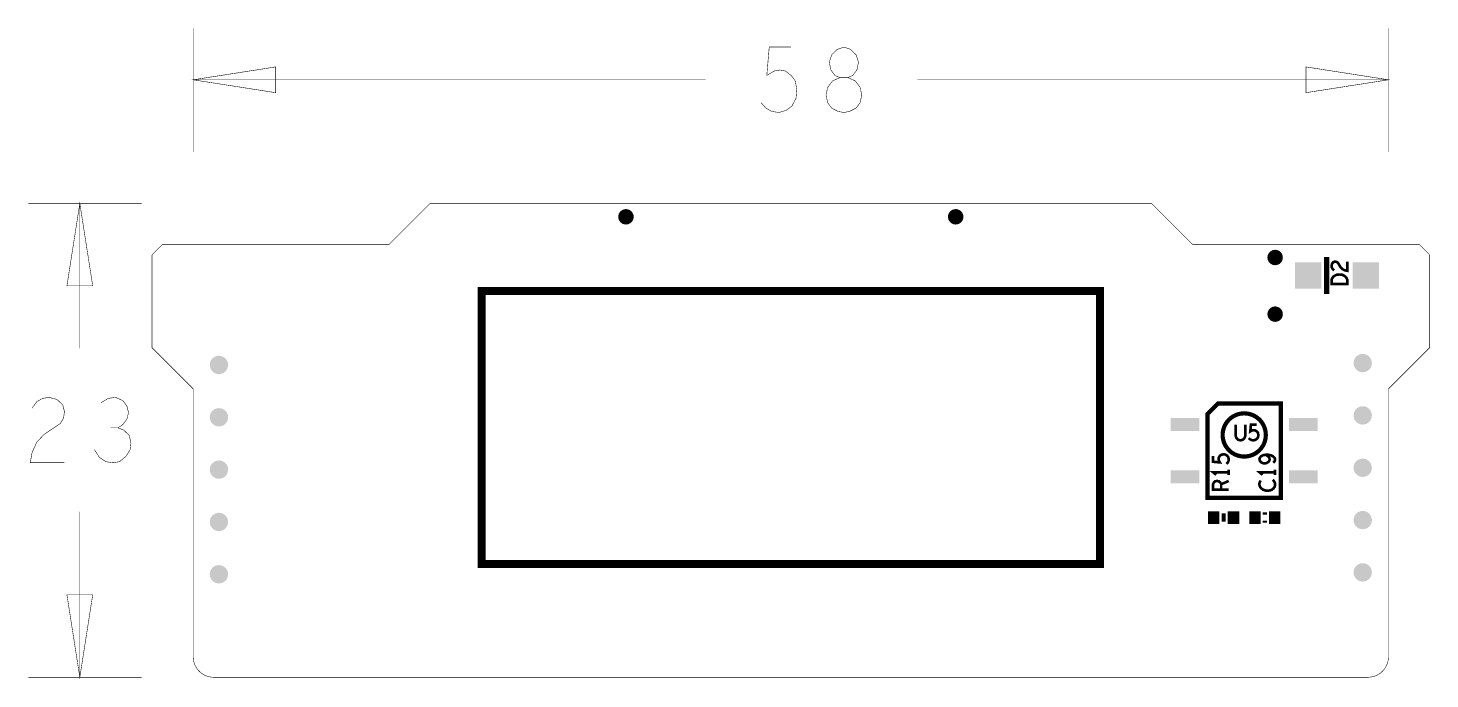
# Model space of a CAD drawing. Header units: millimetres. Extents: x 0 to 68, y -0.1 to 31.5.
import ezdxf

# ---------------------------------------------------------------- set-up
doc = ezdxf.new("R2010")
doc.units = ezdxf.units.MM
doc.layers.get('0').update_dxf_attribs({"linetype": 'CONTINUOUS', "lineweight": 0})
for name, color, linetype, lineweight in [('BOARD_ART', 10, 'CONTINUOUS', 0), ('DIMENSION_ART', 90, 'CONTINUOUS', 0), ('MONITORPI-1-2_DRL', 96, 'CONTINUOUS', 0), ('PASTETOP_ART', 176, 'CONTINUOUS', 0), ('SILK_TOP_ART', 130, 'CONTINUOUS', 0)]:
    doc.layers.add(name, color=color, linetype=linetype, lineweight=lineweight)

# ---------------------------------------------------------------- blocks, each defined once
blk = doc.blocks.new('RECTANGLE_42')
blk.add_solid([(0.6985, 0.3175), (0.6985, -0.3175), (-0.6985, 0.3175), (-0.6985, -0.3175)])
blk = doc.blocks.new('RECTANGLE_12')
blk.add_solid([(0.2794, 0.3048), (0.2794, -0.3048), (-0.2794, 0.3048), (-0.2794, -0.3048)])
blk = doc.blocks.new('SQUARE_43')
blk.add_solid([(0.635, 0.635), (0.635, -0.635), (-0.635, 0.635), (-0.635, -0.635)])
blk = doc.blocks.new('ROUND_26')
h = blk.add_hatch(color=256)
edge = h.paths.add_edge_path(flags=0)
edge.add_arc((0, 0), 0.375, 0, 360)
blk = doc.blocks.new('ROUND_56')
h = blk.add_hatch(color=256)
edge = h.paths.add_edge_path(flags=0)
edge.add_arc((0, 0), 0.445, 0, 360)

msp = doc.modelspace()

# ---------------------------------------------------------------- linework, layer by layer
at = {"layer": 'BOARD_ART', "lineweight": 211, "const_width": 0.0254}
for points in [[(68, 20.5), (67.5, 21), (56.5, 21), (54.5, 23), (19.5, 23), (17.5, 21), (6.5, 21), (6, 20.5)], [(6, 20.5), (6, 16)], [(68, 20.5), (68, 16)], [(6, 16), (8, 14), (8, 1)], [(66, 1), (66, 14), (68, 16)], [(9, 0), (35, 0)], [(35, 0), (39, 0)], [(39, 0), (65, 0)]]:
    msp.add_lwpolyline(points, dxfattribs=at)
for points in [[(8, 1, 0.4142136), (9, 0)], [(65, 0, 0.4142136), (66, 1)]]:
    msp.add_lwpolyline(points, format="xyb", dxfattribs=at)
at = {"layer": 'DIMENSION_ART', "lineweight": 211, "const_width": 0.0254}
for points in [[(8, 25.5), (8, 31.5)], [(66, 25.5), (66, 31.5)], [(35.5591, 27.8886), (35.7952, 27.6241), (36.0708, 27.4654), (36.4252, 27.4125), (36.7796, 27.5183), (37.0551, 27.7299), (37.252, 28.1004), (37.2913, 28.5237), (37.2126, 28.947), (37.0157, 29.2117), (36.7401, 29.4233), (36.4646, 29.4762), (36.189, 29.4233), (35.8347, 29.2117), (35.9528, 30.5875), (37.0157, 30.5875)], [(39.5748, 27.4125), (39.8504, 27.4654), (40.1653, 27.6241), (40.3622, 27.8886), (40.4409, 28.2592), (40.3622, 28.6295), (40.126, 28.947), (39.7716, 29.1059), (39.378, 29.1059), (39.1417, 29.2117), (38.9448, 29.4762), (38.8661, 29.8466), (38.9843, 30.2171), (39.2598, 30.4817), (39.5748, 30.5875), (39.8897, 30.4817), (40.1653, 30.2171), (40.2835, 29.8466), (40.2047, 29.4762), (40.0079, 29.2117), (39.7716, 29.1059), (39.378, 29.1059), (39.0236, 28.947), (38.7874, 28.6295), (38.7087, 28.2592), (38.7874, 27.8886), (38.9843, 27.6241), (39.2992, 27.4654), (39.5748, 27.4125)], [(12, 29.625), (8, 29), (12, 28.375), (12, 29.625)], [(62, 28.375), (66, 29), (62, 29.625), (62, 28.375)], [(32.8629, 29), (8, 29)], [(43.1371, 29), (66, 29)], [(5.5, 23), (0, 23)], [(3.125, 19), (2.5, 23), (1.875, 19), (3.125, 19)], [(2.5, 15.9687), (2.5, 23)], [(0.1771, 13.0583), (0.4134, 13.3758), (0.689, 13.5346), (1.004, 13.5875), (1.3976, 13.4817), (1.6733, 13.2171), (1.752, 12.8996), (1.7126, 12.582), (1.5551, 12.3175), (0.7677, 11.7883), (0.4134, 11.4179), (0.1771, 10.8886), (0.0984, 10.4125), (1.752, 10.4125)], [(4.3504, 12.1059), (4.5866, 12.2646), (4.7835, 12.5291), (4.8622, 12.8466), (4.7835, 13.1642), (4.5866, 13.4287), (4.2323, 13.5875), (3.878, 13.5346), (3.5236, 13.3229)], [(3.2087, 11.0475), (3.4448, 10.677), (3.7598, 10.4654), (4.1142, 10.4125), (4.4292, 10.4654), (4.7441, 10.7299), (4.9409, 11.0475), (4.9803, 11.365), (4.9016, 11.7353), (4.626, 12), (4.3504, 12.1059), (3.996, 12.1059)], [(2.5, 8.0313), (2.5, 0)], [(1.875, 4), (2.5, 0), (3.125, 4), (1.875, 4)], [(5.5, 0), (0, 0)]]:
    msp.add_lwpolyline(points, dxfattribs=at)
at = {"layer": 'SILK_TOP_ART', "lineweight": 211}
for points, const_width in [([(63, 18.6), (63, 20.4)], 0.25), ([(63.365, 19.7514), (63.2888, 19.8149), (63.2507, 19.889), (63.238, 19.9737), (63.2634, 20.0795), (63.3269, 20.1536), (63.4031, 20.1748), (63.4793, 20.1642), (63.5428, 20.1218), (63.6698, 19.9102), (63.7587, 19.8149), (63.8857, 19.7514), (64, 19.7302), (64, 20.1748)], 0.127), ([(64, 19.0847), (63.238, 19.0847), (63.238, 19.2963), (63.2761, 19.381), (63.3269, 19.4445), (63.4031, 19.4974), (63.492, 19.5398), (63.619, 19.5503), (63.746, 19.5398), (63.8349, 19.4974), (63.9111, 19.4445), (63.9619, 19.381), (64, 19.2963), (64, 19.0847)], 0.127), ([(37.75, 18.75), (52, 18.75), (52, 5.5), (22, 5.5), (22, 18.75), (37.75, 18.75)], 0.381), ([(60.778, 13.286), (57.73, 13.286), (57.222, 12.778), (57.222, 8.714), (60.778, 8.714), (60.778, 13.286)], 0.2032), ([(58.5847, 12.262), (58.5847, 11.7159), (58.627, 11.6016), (58.7117, 11.5254), (58.8175, 11.5), (58.9233, 11.5254), (59.008, 11.6016), (59.0503, 11.7159), (59.0503, 12.262)], 0.127), ([(59.2197, 11.6143), (59.2832, 11.5508), (59.3572, 11.5127), (59.4525, 11.5), (59.5478, 11.5254), (59.6218, 11.5762), (59.6748, 11.6651), (59.6853, 11.7667), (59.6642, 11.8683), (59.6112, 11.9318), (59.5372, 11.9826), (59.4631, 11.9953), (59.389, 11.9826), (59.2938, 11.9318), (59.3255, 12.262), (59.6112, 12.262)], 0.127), ([(58.1357, 10.3547), (58.1992, 10.4182), (58.2373, 10.4922), (58.25, 10.5875), (58.2246, 10.6828), (58.1738, 10.7568), (58.0849, 10.8098), (57.9833, 10.8203), (57.8817, 10.7992), (57.8182, 10.7462), (57.7674, 10.6722), (57.7547, 10.5981), (57.7674, 10.524), (57.8182, 10.4288), (57.488, 10.4605), (57.488, 10.7462)], 0.127), ([(60.4111, 10.4076), (60.4746, 10.4817), (60.5, 10.5663), (60.4746, 10.651), (60.3984, 10.7251), (60.2841, 10.778), (60.1698, 10.7992), (60.0301, 10.7992), (59.9158, 10.778), (59.8142, 10.7251), (59.7634, 10.6616), (59.738, 10.5875), (59.7634, 10.5028), (59.8142, 10.4393), (59.8904, 10.397), (59.992, 10.3758), (60.0809, 10.397), (60.1698, 10.4499), (60.2206, 10.5134), (60.2333, 10.5875), (60.2079, 10.6722), (60.1444, 10.7357), (60.0301, 10.7992)], 0.127), ([(58.25, 9.9525), (57.488, 9.9525), (57.6404, 9.8255)], 0.127), ([(58.25, 9.1058), (57.488, 9.1058), (57.488, 9.3704), (57.5261, 9.4551), (57.5769, 9.508), (57.6785, 9.5292), (57.7801, 9.508), (57.8436, 9.4445), (57.8817, 9.3704), (57.8817, 9.1058)], 0.127), ([(57.8817, 9.3704), (58.25, 9.5292)], 0.127), ([(58.25, 9.8255), (58.25, 10.0795)], 0.127), ([(60.5, 9.9525), (59.738, 9.9525), (59.8904, 9.8255)], 0.127), ([(59.8015, 9.5503), (59.7634, 9.4868), (59.738, 9.4128), (59.738, 9.3281), (59.7761, 9.2328), (59.8396, 9.1588), (59.9158, 9.1058), (60.0428, 9.0635), (60.1571, 9.0529), (60.2714, 9.0741), (60.3476, 9.1058), (60.4238, 9.1693), (60.4746, 9.2434), (60.5, 9.3175), (60.5, 9.3916), (60.4746, 9.4657), (60.4365, 9.5292), (60.3857, 9.5821)], 0.127), ([(60.5, 9.8255), (60.5, 10.0795)], 0.127), ([(58, 7.95), (58, 7.55)], 0.2032), ([(60, 7.9), (60, 8)], 0.2032), ([(60, 7.5), (60, 7.6)], 0.2032)]:
    msp.add_lwpolyline(points, dxfattribs=dict(at, const_width=const_width))
at = {"layer": 'SILK_TOP_ART', "lineweight": 211, "const_width": 0.2032}
for points in [[(59, 12.8093, 0.4142136), (57.9527, 11.762)], [(60.0473, 11.762, 0.4142136), (59, 12.8093)], [(57.9527, 11.762, 0.4142136), (59, 10.7147)], [(59, 10.7147, 0.4142136), (60.0473, 11.762)]]:
    msp.add_lwpolyline(points, format="xyb", dxfattribs=at)

# ---------------------------------------------------------------- block references
at = {"layer": 'MONITORPI-1-2_DRL'}
for name, p in [('ROUND_26', (29, 22.35)), ('ROUND_26', (45, 22.35)), ('ROUND_26', (60.5, 20.375)), ('ROUND_26', (60.5, 17.625)), ('ROUND_56', (64.75, 15.25)), ('ROUND_56', (9.25, 15.16)), ('ROUND_56', (9.25, 12.62)), ('ROUND_56', (64.75, 12.71)), ('ROUND_56', (9.25, 10.08)), ('ROUND_56', (64.75, 10.17)), ('ROUND_56', (9.25, 7.54)), ('ROUND_56', (64.75, 7.63)), ('ROUND_56', (9.25, 5)), ('ROUND_56', (64.75, 5.09))]:
    msp.add_blockref(name, p, dxfattribs=at)
at = {"layer": 'PASTETOP_ART'}
for name, p in [('SQUARE_43', (62.1, 19.5)), ('SQUARE_43', (64.9, 19.5)), ('RECTANGLE_42', (56.1298, 12.27)), ('RECTANGLE_42', (61.8702, 12.27)), ('RECTANGLE_42', (56.1298, 9.73)), ('RECTANGLE_42', (61.8702, 9.73)), ('RECTANGLE_12', (57.52, 7.75)), ('RECTANGLE_12', (58.48, 7.75)), ('RECTANGLE_12', (59.52, 7.75)), ('RECTANGLE_12', (60.48, 7.75))]:
    msp.add_blockref(name, p, dxfattribs=at)

doc.saveas('drawing.dxf')
